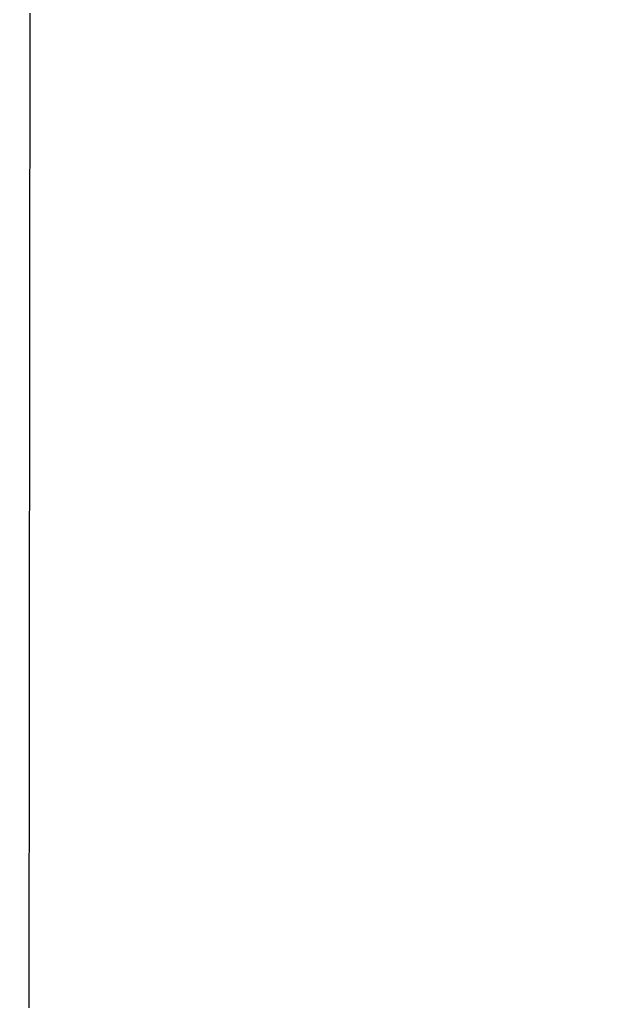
# Model space of a CAD drawing. Header units: millimetres. Extents: x -1030105 to 906887, y -616134 to 1220667.
# Drawn here: x -574149.8 to -573957.7, y -459605.2 to -459280.1 of the extents above; entities that cross this region are included whole.
import ezdxf

# ---------------------------------------------------------------- set-up
doc = ezdxf.new("R2010")
doc.units = ezdxf.units.MM
doc.header["$MEASUREMENT"] = 0
doc.layers.get('Defpoints').update_dxf_attribs({"color": 1})
doc.layers.add('240930  KHU B- TMB gời inno$0$A-WALL', color=1, linetype='Continuous', lineweight=30)
doc.layers.add('HATCH', color=8, linetype='Continuous', lineweight=5)
doc.layers.add('TMB-KHU B-XREF$0$GRASS', color=95, linetype='Continuous', lineweight=0, transparency=0.6)

# ---------------------------------------------------------------- blocks, each defined once
blk = doc.blocks.new('240930  KHU B- TMB gời inno$0$sdfdfedfre r')
at = {"color": 252}
blk.add_wipeout([(19993.07409, -1639.25168), (20007.33209, -1639.25168), (20007.33209, -1644.75168), (20005.2741, -1644.75168), (20005.2741, -1658.86801), (20006.4741, -1658.86801), (20006.4741, -1666.46799), (20005.2741, -1666.46807), (20005.2741, -1684.26808), (20005.4741, -1684.26808), (20005.4741, -1687.01801), (20000.37409, -1687.01801), (20000.37409, -1684.26803), (20000.2739, -1684.26803), (20000.2739, -1686.76802), (20000.0741, -1686.76802), (20000.0741, -1680.86759), (19998.0741, -1680.86759), (19998.0741, -1681.3991), (19998.5741, -1681.3991), (19998.5741, -1681.8991), (19995.5741, -1681.8991), (19995.5741, -1682.16802), (19992.7741, -1682.16802), (19992.77402, -1679.96731), (19992.57431, -1679.96732), (19992.5741, -1658.86802), (19993.0741, -1658.86802)], dxfattribs=at).dxf.layer = '240930  KHU B- TMB gời inno$0$A-WALL'
at = {"color": 2}
blk.add_wipeout([(19992.5742, -1683.42302), (19996.2692, -1683.42302), (19996.2692, -1685.02302), (19999.9242, -1685.02302), (19999.9242, -1685.16802), (20000.2692, -1685.16802), (20000.2692, -1686.87302), (20004.6742, -1686.87302), (20004.6742, -1685.16802), (20005.0192, -1685.16802), (20005.0192, -1669.92302), (20006.4242, -1669.92302), (20006.4242, -1662.11302), (20000.2692, -1662.11302), (20000.2692, -1664.46802), (19999.1792, -1664.46802), (19999.1792, -1663.31302), (19992.5742, -1663.31302)], dxfattribs=at).dxf.layer = 'Defpoints'
blk.add_wipeout([(20004.6742, -1686.87302), (20004.6742, -1685.16802), (20005.0192, -1685.16802), (20005.0192, -1669.92302), (20006.4242, -1669.92302), (20006.4242, -1662.11302), (20000.2692, -1662.11302), (20000.2692, -1664.46802), (19999.1792, -1664.46802), (19999.1792, -1663.31302), (19992.5742, -1663.31302), (19992.5742, -1683.42302), (19996.2692, -1683.42302), (19996.2692, -1685.02302), (19999.9242, -1685.02302), (19999.9242, -1685.16802), (20000.2692, -1685.16802), (20000.2692, -1686.87302)], dxfattribs=at).dxf.layer = 'HATCH'
at = {"color": 252}
blk.add_lwpolyline([(20000.0792, -1674.71302), (20000.0792, -1683.42302), (19997.86919, -1683.42302), (19997.86919, -1681.82302), (19992.5742, -1681.82302), (19992.5742, -1674.71302)], close=True, dxfattribs=at)
blk = doc.blocks.new('240930  KHU B- TMB gời inno$0$A$C2E32106B')
at = {"layer": '240930  KHU B- TMB gời inno$0$A-WALL', "color": 0, "xscale": 999.9999999999969, "yscale": 999.9999999999969, "zscale": 999.9999999999969, "rotation": 90}
blk.add_blockref('240930  KHU B- TMB gời inno$0$sdfdfedfre r', (-1683501.68, -20009071.72), dxfattribs=at)
blk = doc.blocks.new('240930  KHU B- TMB gời inno$0$A$C55f665a7')
at = {"extrusion": (3.23117e-24, -1.31266e-23, -1), "xscale": 0.001000000000000003, "yscale": 0.001000000000000003, "zscale": -0.001000000000000001, "rotation": 90}
blk.add_blockref('240930  KHU B- TMB gời inno$0$A$C2E32106B', (-452.30919, -90.94903, -96.77119), dxfattribs=at)

msp = doc.modelspace()

# ---------------------------------------------------------------- hatches: boundary and pattern name
at = {"layer": 'TMB-KHU B-XREF$0$GRASS', "true_color": 0x3d6827}
h = msp.add_hatch(dxfattribs=at)
h.set_pattern_fill('CROSS', color=79, scale=2000, angle=-0.06051)
h.set_pattern_definition([(359.939493816, (-1186721561.66, -431575606.1), (500.52773717, 499.47170523), [250, -750]), (89.939493816, (-1186721436.8, -431575731.24), (-499.47170523, 500.52773717), [250, -750])])
h.paths.add_polyline_path([(-532195.447, -504328.015), (-532160.438, -449322.924), (-565163.916, -449301.919), (-565166.564, -451809.425), (-598159.414, -451774.583), (-598156.774, -449274.584), (-631159.133, -449239.733), (-631161.773, -451739.731), (-664164.132, -451704.88), (-664161.492, -449204.881), (-697163.851, -449170.03), (-697166.491, -451670.028), (-730182.461, -451635.162), (-730237.884, -504117.412)])

# ---------------------------------------------------------------- next in the draw order: block references
at = {"extrusion": (2.64092e-09, -1.16997e-09, 1), "xscale": 1000, "yscale": 1000, "zscale": 1000, "rotation": 359.939493815354}
msp.add_blockref('240930  KHU B- TMB gời inno$0$A$C55f665a7', (-1017362.464, -363899.137, 200.73), dxfattribs=at)

doc.saveas('drawing.dxf')
